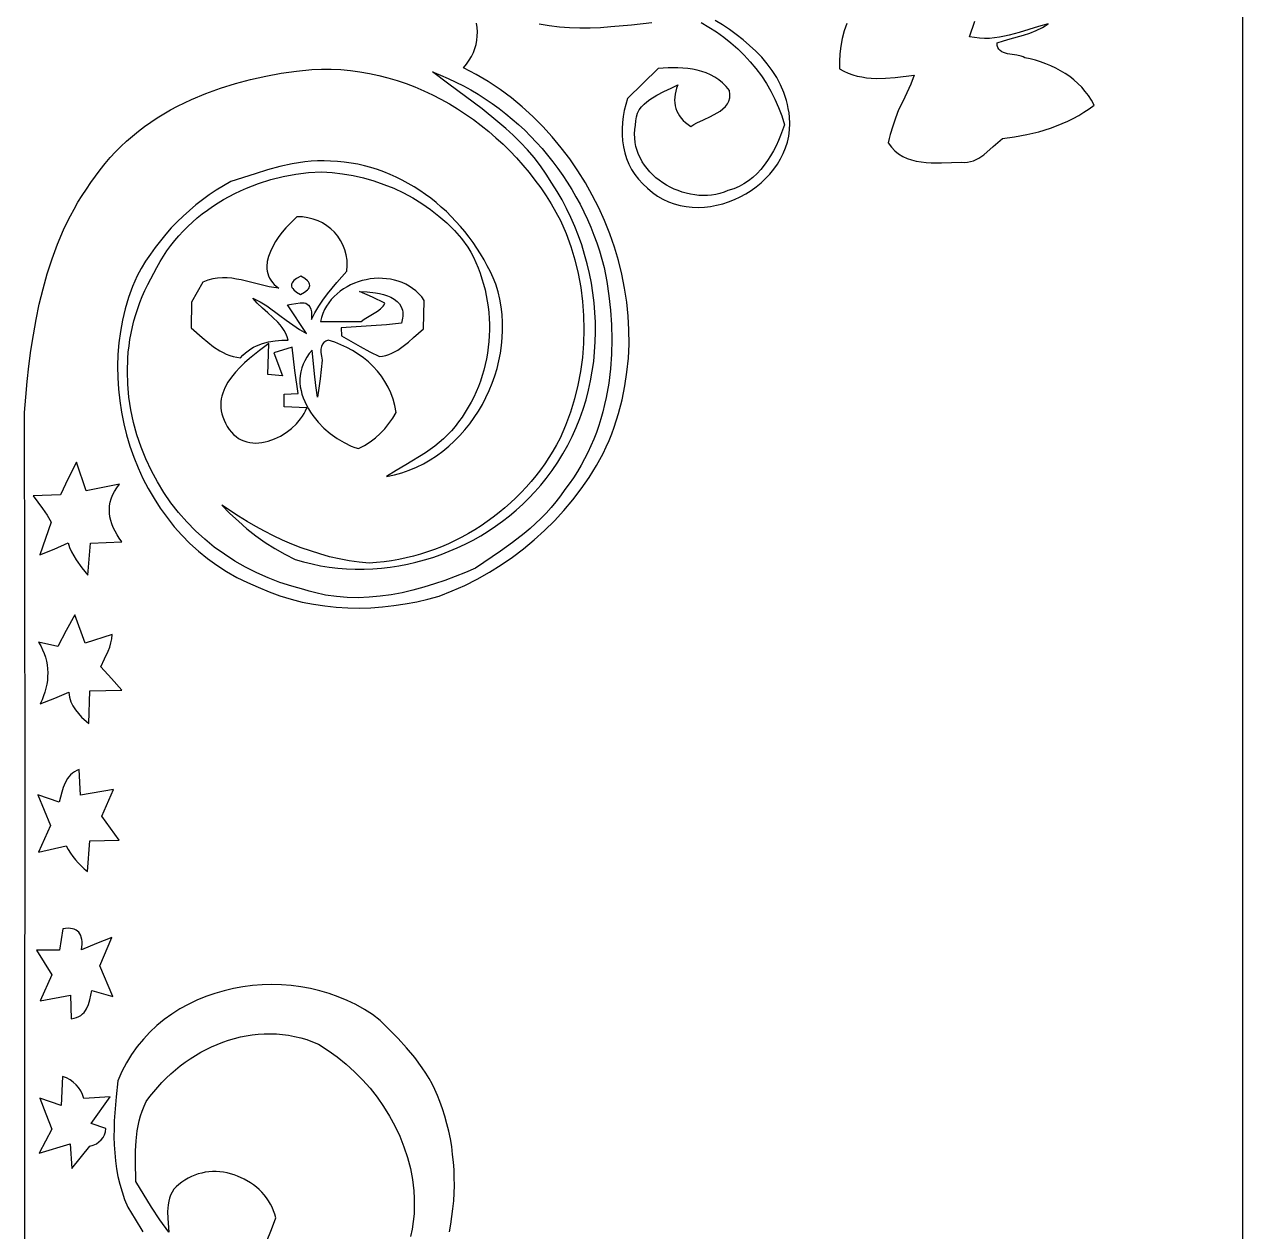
# Model space of a CAD drawing. Header units: inches. Extents: x 0.38 to 4.38, y 4.27 to 8.27.
# Drawn here: x 3.117 to 4.375, y 5.871 to 7.118 of the extents above; entities that cross this region are included whole.
import ezdxf

# ---------------------------------------------------------------- set-up
doc = ezdxf.new("R2010")
doc.units = ezdxf.units.IN
doc.header["$LTSCALE"] = 0.03937
doc.header["$MEASUREMENT"] = 0
doc.layers.add('Large', color=18, linetype='Continuous', true_color=0x000000)

msp = doc.modelspace()

# ---------------------------------------------------------------- linework, layer by layer
at = {"layer": 'Large'}
for points in [[(3.8158, 7.1195), (3.8239, 7.1149), (3.8317, 7.1099), (3.8393, 7.1045), (3.8466, 7.0987), (3.8536, 7.0925), (3.8603, 7.086), (3.8666, 7.0792), (3.8725, 7.072), (3.8781, 7.0646), (3.8832, 7.0568), (3.8879, 7.0488), (3.8921, 7.0405), (3.8959, 7.0319), (3.8991, 7.0231), (3.9018, 7.0141), (3.8978, 7.0031), (3.8956, 6.9977), (3.8932, 6.9924), (3.8905, 6.9871), (3.8876, 6.982), (3.8845, 6.977), (3.8811, 6.9723), (3.8775, 6.9678), (3.8736, 6.9636), (3.8694, 6.9597), (3.8649, 6.9562), (3.8601, 6.953), (3.855, 6.9502), (3.8495, 6.948), (3.8436, 6.9461), (3.8395, 6.9445), (3.8353, 6.9432), (3.8311, 6.9422), (3.8267, 6.9415), (3.8224, 6.9411), (3.818, 6.941), (3.8136, 6.9411), (3.8092, 6.9416), (3.8048, 6.9423), (3.8005, 6.9433), (3.7962, 6.9445), (3.792, 6.946), (3.7879, 6.9477), (3.7839, 6.9496), (3.78, 6.9517), (3.7762, 6.9541), (3.7726, 6.9567), (3.7692, 6.9594), (3.7659, 6.9624), (3.7629, 6.9655), (3.7601, 6.9688), (3.7575, 6.9722), (3.7551, 6.9758), (3.7531, 6.9796), (3.7513, 6.9834), (3.7498, 6.9874), (3.7486, 6.9916), (3.7478, 6.9958), (3.7473, 7.0002), (3.7472, 7.0046), (3.7475, 7.0092), (3.7481, 7.0138), (3.7483, 7.0182), (3.749, 7.0222), (3.7503, 7.0259), (3.752, 7.0293), (3.7543, 7.0324), (3.7569, 7.0352), (3.7598, 7.0378), (3.763, 7.0402), (3.77, 7.0445), (3.7774, 7.0483), (3.7848, 7.0518), (3.7918, 7.0552), (3.7906, 7.052), (3.7897, 7.0488), (3.7891, 7.0457), (3.7887, 7.0426), (3.7885, 7.0396), (3.7887, 7.0366), (3.7891, 7.0337), (3.7898, 7.0309), (3.7907, 7.0282), (3.792, 7.0256), (3.7935, 7.0231), (3.7953, 7.0207), (3.7974, 7.0184), (3.7998, 7.0163), (3.8025, 7.0143), (3.8054, 7.0124), (3.8082, 7.0143), (3.8114, 7.016), (3.8183, 7.0193), (3.8255, 7.0226), (3.8324, 7.0262), (3.8356, 7.0282), (3.8384, 7.0304), (3.8409, 7.0328), (3.843, 7.0355), (3.8445, 7.0385), (3.8454, 7.0418), (3.8456, 7.0454), (3.8451, 7.0495), (3.8417, 7.0537), (3.838, 7.0574), (3.8341, 7.0606), (3.83, 7.0633), (3.8257, 7.0657), (3.8212, 7.0676), (3.8166, 7.0692), (3.8118, 7.0704), (3.8069, 7.0714), (3.802, 7.0721), (3.7919, 7.0727), (3.7817, 7.0727), (3.7716, 7.0722), (3.7399, 7.0411), (3.738, 7.035), (3.7365, 7.0289), (3.7354, 7.0226), (3.7346, 7.0163), (3.7342, 7.01), (3.7343, 7.0037), (3.7348, 6.9974), (3.7357, 6.9913), (3.7371, 6.9852), (3.7389, 6.9793), (3.7412, 6.9735), (3.744, 6.968), (3.7473, 6.9627), (3.7512, 6.9577), (3.7556, 6.953), (3.7605, 6.9486), (3.7655, 6.9442), (3.7709, 6.9404), (3.7764, 6.9371), (3.7821, 6.9344), (3.788, 6.9323), (3.7941, 6.9306), (3.8003, 6.9295), (3.8065, 6.9288), (3.8128, 6.9287), (3.8192, 6.929), (3.8255, 6.9297), (3.8318, 6.9309), (3.8381, 6.9325), (3.8442, 6.9345), (3.8503, 6.9369), (3.8561, 6.9396), (3.8619, 6.9427), (3.8674, 6.9462), (3.8727, 6.95), (3.8777, 6.9541), (3.8824, 6.9585), (3.8868, 6.9631), (3.8909, 6.9681), (3.8946, 6.9732), (3.8979, 6.9787), (3.9007, 6.9843), (3.9031, 6.9902), (3.905, 6.9962), (3.9064, 7.0024), (3.9072, 7.0088), (3.9074, 7.0153), (3.907, 7.0219), (3.9066, 7.0264), (3.9059, 7.0307), (3.9051, 7.035), (3.904, 7.0392), (3.9013, 7.0474), (3.8979, 7.0553), (3.8939, 7.0628), (3.8892, 7.0701), (3.884, 7.077), (3.8784, 7.0837), (3.8723, 7.09), (3.8659, 7.096), (3.8592, 7.1018), (3.8522, 7.1072), (3.8451, 7.1124), (3.8378, 7.1172), (3.8305, 7.1218)], [(3.9662, 7.1186), (3.9637, 7.1109), (3.9616, 7.103), (3.9601, 7.0952), (3.9591, 7.0873), (3.9586, 7.0795), (3.9587, 7.0719), (3.9632, 7.0695), (3.9678, 7.0674), (3.9724, 7.0657), (3.9771, 7.0644), (3.9819, 7.0634), (3.9867, 7.0626), (3.9916, 7.0621), (3.9965, 7.0619), (4.0063, 7.062), (4.0162, 7.0628), (4.036, 7.0652), (4.0323, 7.056), (4.0284, 7.047), (4.0242, 7.038), (4.0196, 7.0293), (4.0166, 7.021), (4.0137, 7.0126), (4.011, 7.0041), (4.0099, 6.9998), (4.009, 6.9955), (4.0123, 6.991), (4.0158, 6.9871), (4.0198, 6.9839), (4.024, 6.9813), (4.0285, 6.9793), (4.0331, 6.9777), (4.038, 6.9765), (4.0431, 6.9757), (4.0482, 6.9751), (4.0535, 6.9749), (4.064, 6.9749), (4.0744, 6.9752), (4.0844, 6.9755), (4.0878, 6.9752), (4.091, 6.9754), (4.0941, 6.976), (4.097, 6.9769), (4.0998, 6.9781), (4.1026, 6.9796), (4.1077, 6.9831), (4.1174, 6.9915), (4.1222, 6.9958), (4.127, 6.9998), (4.1395, 7.0015), (4.1521, 7.0039), (4.1645, 7.0069), (4.1767, 7.0107), (4.1827, 7.0128), (4.1886, 7.0152), (4.1944, 7.0178), (4.2001, 7.0206), (4.2057, 7.0237), (4.2111, 7.027), (4.2164, 7.0305), (4.2216, 7.0343), (4.2189, 7.0393), (4.2159, 7.0441), (4.2125, 7.0485), (4.2089, 7.0527), (4.205, 7.0567), (4.2008, 7.0603), (4.1964, 7.0638), (4.1918, 7.0669), (4.187, 7.0698), (4.182, 7.0725), (4.1769, 7.0749), (4.1717, 7.077), (4.1664, 7.0789), (4.1611, 7.0806), (4.1556, 7.0821), (4.1502, 7.0833), (4.1484, 7.0842), (4.1464, 7.0849), (4.1419, 7.0859), (4.1371, 7.0866), (4.1323, 7.0873), (4.1301, 7.0879), (4.128, 7.0885), (4.1262, 7.0894), (4.1245, 7.0906), (4.1232, 7.092), (4.1222, 7.0938), (4.1216, 7.0959), (4.1215, 7.0985), (4.1282, 7.1007), (4.135, 7.1027), (4.1487, 7.1065), (4.1554, 7.1087), (4.1619, 7.1113), (4.1682, 7.1145), (4.1712, 7.1163), (4.1742, 7.1184), (4.1641, 7.1156), (4.1541, 7.1125), (4.1441, 7.1094), (4.1341, 7.1066), (4.129, 7.1054), (4.1239, 7.1045), (4.1188, 7.1037), (4.1137, 7.1033), (4.1085, 7.1031), (4.1033, 7.1034), (4.0981, 7.104), (4.0928, 7.105), (4.0986, 7.121)], [(3.1171, 5.6394), (3.1174, 5.9985), (3.1178, 6.3576), (3.1177, 6.5372), (3.1173, 6.7168), (3.1186, 6.7327), (3.1201, 6.7488), (3.1218, 6.7648), (3.1239, 6.7809), (3.1264, 6.797), (3.1292, 6.813), (3.1325, 6.8289), (3.1363, 6.8446), (3.1407, 6.8602), (3.1457, 6.8755), (3.1513, 6.8906), (3.1576, 6.9054), (3.161, 6.9127), (3.1646, 6.9199), (3.1684, 6.927), (3.1724, 6.934), (3.1766, 6.9409), (3.1811, 6.9476), (3.1857, 6.9543), (3.1906, 6.9609), (3.1954, 6.9675), (3.2004, 6.9739), (3.2057, 6.9801), (3.2111, 6.986), (3.2167, 6.9917), (3.2226, 6.9971), (3.2286, 7.0024), (3.2348, 7.0074), (3.2411, 7.0122), (3.2476, 7.0168), (3.2543, 7.0212), (3.2611, 7.0254), (3.268, 7.0294), (3.2751, 7.0332), (3.2823, 7.0368), (3.2895, 7.0402), (3.3044, 7.0464), (3.3196, 7.0519), (3.335, 7.0567), (3.3507, 7.0608), (3.3665, 7.0643), (3.3823, 7.0672), (3.3982, 7.0694), (3.414, 7.0711), (3.424, 7.0715), (3.434, 7.0715), (3.4439, 7.071), (3.4537, 7.0701), (3.4635, 7.0688), (3.4733, 7.0671), (3.4829, 7.065), (3.4924, 7.0626), (3.5019, 7.0598), (3.5112, 7.0566), (3.5204, 7.0531), (3.5295, 7.0492), (3.5384, 7.045), (3.5472, 7.0405), (3.5559, 7.0357), (3.5644, 7.0305), (3.5727, 7.0251), (3.5808, 7.0194), (3.5887, 7.0134), (3.5965, 7.0072), (3.604, 7.0007), (3.6113, 6.994), (3.6184, 6.987), (3.6253, 6.9798), (3.6319, 6.9724), (3.6382, 6.9648), (3.6443, 6.9569), (3.6502, 6.9489), (3.6557, 6.9407), (3.661, 6.9324), (3.666, 6.9239), (3.6707, 6.9152), (3.6764, 6.9019), (3.6813, 6.8883), (3.6855, 6.8744), (3.6889, 6.8603), (3.6915, 6.846), (3.6934, 6.8317), (3.6945, 6.8172), (3.6949, 6.8027), (3.6945, 6.7882), (3.6933, 6.7737), (3.6913, 6.7594), (3.6886, 6.7451), (3.6852, 6.7311), (3.6809, 6.7172), (3.6759, 6.7036), (3.6732, 6.6969), (3.6702, 6.6903), (3.6666, 6.6835), (3.6627, 6.6769), (3.6587, 6.6703), (3.6544, 6.6639), (3.6499, 6.6577), (3.6452, 6.6516), (3.6403, 6.6457), (3.6352, 6.6399), (3.63, 6.6343), (3.6245, 6.6288), (3.6189, 6.6235), (3.6132, 6.6184), (3.6072, 6.6135), (3.6012, 6.6088), (3.5949, 6.6043), (3.5886, 6.5999), (3.5821, 6.5958), (3.5755, 6.5919), (3.5687, 6.5882), (3.5619, 6.5847), (3.5549, 6.5814), (3.5478, 6.5783), (3.5407, 6.5755), (3.5334, 6.573), (3.5261, 6.5706), (3.5187, 6.5685), (3.5112, 6.5667), (3.5037, 6.5651), (3.4961, 6.5638), (3.4885, 6.5627), (3.4808, 6.5619), (3.4731, 6.5614), (3.4627, 6.5624), (3.4524, 6.5638), (3.4422, 6.5657), (3.4322, 6.568), (3.4223, 6.5708), (3.4124, 6.5739), (3.4027, 6.5773), (3.3931, 6.5811), (3.3837, 6.5852), (3.3743, 6.5896), (3.3651, 6.5943), (3.356, 6.5993), (3.347, 6.6044), (3.3382, 6.6098), (3.3209, 6.6211), (3.3293, 6.6127), (3.338, 6.6047), (3.3469, 6.5969), (3.3562, 6.5896), (3.3658, 6.5827), (3.3757, 6.5763), (3.386, 6.5705), (3.3967, 6.5652), (3.4054, 6.5627), (3.4142, 6.5605), (3.423, 6.5587), (3.4319, 6.5572), (3.4409, 6.5562), (3.4498, 6.5555), (3.4588, 6.5551), (3.4679, 6.5551), (3.4769, 6.5555), (3.4858, 6.5562), (3.4948, 6.5572), (3.5037, 6.5586), (3.5126, 6.5603), (3.5214, 6.5623), (3.5302, 6.5647), (3.5388, 6.5673), (3.5474, 6.5703), (3.5558, 6.5736), (3.5641, 6.5772), (3.5723, 6.581), (3.5804, 6.5852), (3.5883, 6.5897), (3.596, 6.5944), (3.6035, 6.5994), (3.6109, 6.6047), (3.618, 6.6102), (3.6249, 6.616), (3.6316, 6.6221), (3.6381, 6.6284), (3.6443, 6.6349), (3.6502, 6.6417), (3.6559, 6.6488), (3.6621, 6.657), (3.6679, 6.6655), (3.6732, 6.6742), (3.6782, 6.6831), (3.6827, 6.6922), (3.6869, 6.7014), (3.6907, 6.7108), (3.694, 6.7204), (3.697, 6.73), (3.6995, 6.7398), (3.7017, 6.7497), (3.7035, 6.7596), (3.7049, 6.7696), (3.7059, 6.7797), (3.7066, 6.7898), (3.7068, 6.7999), (3.7067, 6.8101), (3.7062, 6.8202), (3.7054, 6.8303), (3.7042, 6.8404), (3.7026, 6.8504), (3.7006, 6.8604), (3.6983, 6.8703), (3.6956, 6.8802), (3.6926, 6.8899), (3.6892, 6.8995), (3.6855, 6.9089), (3.6814, 6.9183), (3.677, 6.9274), (3.6722, 6.9364), (3.6671, 6.9452), (3.6617, 6.9538), (3.656, 6.963), (3.6499, 6.9718), (3.6434, 6.9801), (3.6366, 6.9881), (3.6293, 6.9958), (3.6218, 7.0032), (3.6141, 7.0103), (3.6061, 7.0172), (3.5896, 7.0305), (3.5726, 7.0433), (3.5555, 7.0559), (3.5386, 7.0686), (3.5468, 7.0653), (3.5548, 7.0619), (3.5627, 7.0581), (3.5705, 7.0542), (3.5782, 7.05), (3.5857, 7.0455), (3.593, 7.0408), (3.6002, 7.0359), (3.6072, 7.0308), (3.6141, 7.0255), (3.6208, 7.0199), (3.6273, 7.0142), (3.6337, 7.0083), (3.6398, 7.0021), (3.6458, 6.9958), (3.6516, 6.9894), (3.6572, 6.9827), (3.6626, 6.9759), (3.6679, 6.9689), (3.6729, 6.9618), (3.6777, 6.9546), (3.6823, 6.9472), (3.6866, 6.9396), (3.6908, 6.932), (3.6947, 6.9242), (3.6984, 6.9163), (3.7019, 6.9083), (3.7052, 6.9002), (3.7082, 6.892), (3.7109, 6.8837), (3.7134, 6.8753), (3.7157, 6.8668), (3.7184, 6.8522), (3.7206, 6.8374), (3.7222, 6.8225), (3.7232, 6.8074), (3.7236, 6.7923), (3.7232, 6.7772), (3.7222, 6.7621), (3.7204, 6.7471), (3.7178, 6.7323), (3.7162, 6.725), (3.7144, 6.7177), (3.7124, 6.7105), (3.7101, 6.7034), (3.7077, 6.6963), (3.705, 6.6894), (3.7021, 6.6825), (3.699, 6.6757), (3.6956, 6.669), (3.692, 6.6624), (3.6881, 6.656), (3.684, 6.6496), (3.6797, 6.6434), (3.6751, 6.6374), (3.6707, 6.6309), (3.666, 6.6247), (3.6611, 6.6188), (3.6559, 6.613), (3.6505, 6.6075), (3.6449, 6.6022), (3.6392, 6.5971), (3.6333, 6.5921), (3.6211, 6.5826), (3.6086, 6.5736), (3.5829, 6.5563), (3.5725, 6.5518), (3.5619, 6.5476), (3.5512, 6.5435), (3.5404, 6.5398), (3.5294, 6.5364), (3.5183, 6.5334), (3.5071, 6.5308), (3.4958, 6.5287), (3.4846, 6.5271), (3.4732, 6.5261), (3.4619, 6.5256), (3.4505, 6.5259), (3.4392, 6.5268), (3.4279, 6.5284), (3.4167, 6.5309), (3.4111, 6.5324), (3.4055, 6.5341), (3.3931, 6.5374), (3.3808, 6.5414), (3.3688, 6.546), (3.357, 6.5512), (3.3455, 6.5571), (3.3344, 6.5635), (3.3236, 6.5705), (3.3132, 6.578), (3.3033, 6.5861), (3.2938, 6.5948), (3.2848, 6.6039), (3.2763, 6.6135), (3.2684, 6.6237), (3.2611, 6.6343), (3.2544, 6.6453), (3.2484, 6.6568), (3.2426, 6.6689), (3.2376, 6.6812), (3.2333, 6.6939), (3.2298, 6.7067), (3.227, 6.7197), (3.225, 6.7328), (3.2238, 6.746), (3.2235, 6.7593), (3.2239, 6.7725), (3.2244, 6.7791), (3.2252, 6.7856), (3.2261, 6.7922), (3.2273, 6.7987), (3.2286, 6.8052), (3.2302, 6.8116), (3.232, 6.818), (3.2341, 6.8243), (3.2363, 6.8306), (3.2388, 6.8368), (3.2415, 6.8429), (3.2444, 6.849), (3.2475, 6.8549), (3.2509, 6.8608), (3.2539, 6.8668), (3.2572, 6.8727), (3.2606, 6.8784), (3.2643, 6.8839), (3.2682, 6.8892), (3.2724, 6.8944), (3.2766, 6.8994), (3.2811, 6.9043), (3.2858, 6.909), (3.2906, 6.9135), (3.2956, 6.9178), (3.3007, 6.9219), (3.306, 6.9259), (3.3114, 6.9297), (3.317, 6.9333), (3.3227, 6.9367), (3.3284, 6.94), (3.3343, 6.943), (3.3403, 6.9459), (3.3464, 6.9486), (3.3588, 6.9534), (3.3715, 6.9574), (3.3844, 6.9606), (3.3975, 6.9631), (3.4106, 6.9648), (3.4238, 6.9656), (3.4348, 6.9648), (3.4456, 6.9635), (3.4565, 6.9616), (3.4672, 6.9591), (3.4778, 6.9561), (3.4882, 6.9525), (3.4984, 6.9484), (3.5084, 6.9437), (3.5181, 6.9385), (3.5275, 6.9328), (3.5365, 6.9266), (3.5451, 6.9198), (3.5533, 6.9126), (3.5611, 6.9048), (3.5683, 6.8966), (3.5751, 6.8878), (3.578, 6.8826), (3.5807, 6.8773), (3.5832, 6.8719), (3.5855, 6.8664), (3.5876, 6.8608), (3.5895, 6.8551), (3.5912, 6.8494), (3.5927, 6.8436), (3.5939, 6.8378), (3.595, 6.8319), (3.5959, 6.826), (3.5965, 6.82), (3.5969, 6.814), (3.5972, 6.8081), (3.5972, 6.8021), (3.597, 6.7961), (3.5966, 6.7901), (3.596, 6.7842), (3.5952, 6.7782), (3.5941, 6.7723), (3.5929, 6.7665), (3.5915, 6.7607), (3.5898, 6.755), (3.5879, 6.7493), (3.5859, 6.7437), (3.5836, 6.7382), (3.5811, 6.7328), (3.5784, 6.7275), (3.5754, 6.7223), (3.5723, 6.7172), (3.569, 6.7122), (3.5654, 6.7074), (3.5619, 6.7025), (3.5581, 6.698), (3.5541, 6.6937), (3.5499, 6.6897), (3.5454, 6.6859), (3.5409, 6.6822), (3.5313, 6.6754), (3.5111, 6.663), (3.501, 6.6569), (3.4911, 6.6507), (3.4991, 6.6524), (3.5069, 6.6546), (3.5145, 6.6573), (3.5219, 6.6604), (3.5291, 6.664), (3.536, 6.6679), (3.5426, 6.6723), (3.549, 6.677), (3.5552, 6.682), (3.561, 6.6874), (3.5666, 6.693), (3.5719, 6.699), (3.5769, 6.7052), (3.5816, 6.7117), (3.586, 6.7184), (3.59, 6.7253), (3.5937, 6.7324), (3.5971, 6.7397), (3.6001, 6.7472), (3.6028, 6.7547), (3.6051, 6.7624), (3.607, 6.7702), (3.6086, 6.7781), (3.6097, 6.786), (3.6105, 6.794), (3.6108, 6.802), (3.6108, 6.81), (3.6103, 6.818), (3.6094, 6.8259), (3.608, 6.8338), (3.6062, 6.8416), (3.6039, 6.8493), (3.6012, 6.8558), (3.5983, 6.8621), (3.5951, 6.8684), (3.5917, 6.8746), (3.5882, 6.8807), (3.5844, 6.8866), (3.5804, 6.8924), (3.5763, 6.8981), (3.5719, 6.9037), (3.5674, 6.9091), (3.5627, 6.9143), (3.5579, 6.9194), (3.5528, 6.9244), (3.5476, 6.9291), (3.5423, 6.9337), (3.5368, 6.9381), (3.5312, 6.9422), (3.5254, 6.9462), (3.5195, 6.95), (3.5135, 6.9535), (3.5073, 6.9569), (3.5011, 6.96), (3.4947, 6.9628), (3.4882, 6.9654), (3.4816, 6.9678), (3.4749, 6.9699), (3.4682, 6.9717), (3.4613, 6.9732), (3.4544, 6.9745), (3.4474, 6.9755), (3.4403, 6.9761), (3.4332, 6.9765), (3.4265, 6.9768), (3.4199, 6.9768), (3.4133, 6.9764), (3.4067, 6.9758), (3.4002, 6.9749), (3.3937, 6.9737), (3.3808, 6.9709), (3.368, 6.9674), (3.3553, 6.9635), (3.3302, 6.9554), (3.3226, 6.9511), (3.3152, 6.9465), (3.3079, 6.9416), (3.3009, 6.9365), (3.2941, 6.9312), (3.2874, 6.9256), (3.281, 6.9198), (3.2748, 6.9137), (3.2688, 6.9075), (3.2631, 6.901), (3.2575, 6.8943), (3.2522, 6.8874), (3.2472, 6.8804), (3.2423, 6.8731), (3.2378, 6.8657), (3.2334, 6.8581), (3.2288, 6.847), (3.2247, 6.8356), (3.2213, 6.8241), (3.2185, 6.8124), (3.2163, 6.8006), (3.2147, 6.7888), (3.2137, 6.7768), (3.2133, 6.7648), (3.2135, 6.7528), (3.2142, 6.7409), (3.2155, 6.7289), (3.2173, 6.7171), (3.2197, 6.7053), (3.2226, 6.6937), (3.226, 6.6822), (3.23, 6.6709), (3.2345, 6.6598), (3.2395, 6.6489), (3.245, 6.6383), (3.251, 6.628), (3.2574, 6.618), (3.2644, 6.6083), (3.2718, 6.599), (3.2797, 6.5901), (3.288, 6.5817), (3.2968, 6.5737), (3.3061, 6.5661), (3.3157, 6.5591), (3.3258, 6.5526), (3.3364, 6.5466), (3.3473, 6.5413), (3.3586, 6.5365), (3.3697, 6.5318), (3.381, 6.5277), (3.3924, 6.5241), (3.4039, 6.5212), (3.4156, 6.5189), (3.4273, 6.5171), (3.4391, 6.5159), (3.451, 6.5152), (3.4629, 6.515), (3.4748, 6.5153), (3.4867, 6.5162), (3.4986, 6.5175), (3.5104, 6.5193), (3.5222, 6.5215), (3.5338, 6.5242), (3.5454, 6.5273), (3.5587, 6.5326), (3.5718, 6.5384), (3.5847, 6.5449), (3.5972, 6.5519), (3.6093, 6.5595), (3.6211, 6.5676), (3.6326, 6.5762), (3.6436, 6.5854), (3.6542, 6.595), (3.6644, 6.6051), (3.6741, 6.6156), (3.6833, 6.6266), (3.692, 6.638), (3.7001, 6.6498), (3.7077, 6.662), (3.7147, 6.6745), (3.7179, 6.6813), (3.7208, 6.6881), (3.7236, 6.695), (3.7261, 6.7019), (3.7306, 6.7159), (3.7343, 6.73), (3.7372, 6.7443), (3.7393, 6.7586), (3.7407, 6.7731), (3.7414, 6.7876), (3.7413, 6.8021), (3.7405, 6.8165), (3.739, 6.831), (3.7368, 6.8453), (3.7339, 6.8596), (3.7304, 6.8737), (3.7263, 6.8877), (3.7215, 6.9015), (3.7161, 6.9151), (3.7101, 6.9284), (3.7035, 6.9414), (3.6963, 6.9542), (3.6886, 6.9666), (3.6803, 6.9787), (3.6715, 6.9903), (3.6621, 7.0016), (3.6523, 7.0124), (3.642, 7.0227), (3.6312, 7.0325), (3.6199, 7.0418), (3.6082, 7.0505), (3.596, 7.0586), (3.5835, 7.0661), (3.5705, 7.073), (3.5737, 7.0767), (3.5765, 7.0806), (3.5788, 7.0845), (3.5808, 7.0886), (3.5823, 7.0928), (3.5835, 7.097), (3.5843, 7.1013), (3.5847, 7.1056), (3.5848, 7.11), (3.5846, 7.1144), (3.584, 7.1188)], [(3.6485, 7.1184), (3.659, 7.1165), (3.6695, 7.1152), (3.6801, 7.1144), (3.6907, 7.1141), (3.7013, 7.1142), (3.7119, 7.1146), (3.7225, 7.1154), (3.7438, 7.1174), (3.7651, 7.1198)], [(3.5559, 5.8709), (3.5574, 5.8788), (3.5586, 5.8867), (3.5596, 5.8947), (3.5604, 5.9027), (3.5608, 5.9107), (3.5611, 5.9188), (3.561, 5.9268), (3.5607, 5.9348), (3.5602, 5.9428), (3.5593, 5.9508), (3.5583, 5.9588), (3.5569, 5.9667), (3.5553, 5.9746), (3.5534, 5.9824), (3.5512, 5.9902), (3.5487, 5.9979), (3.546, 6.0055), (3.5436, 6.0117), (3.5409, 6.0177), (3.538, 6.0235), (3.5349, 6.0292), (3.5315, 6.0348), (3.5278, 6.0402), (3.5201, 6.0507), (3.5117, 6.0607), (3.5029, 6.0704), (3.4846, 6.0891), (3.4765, 6.0951), (3.4681, 6.1005), (3.4594, 6.1054), (3.4504, 6.1098), (3.4412, 6.1136), (3.4318, 6.1169), (3.4222, 6.1198), (3.4125, 6.1221), (3.4026, 6.1239), (3.3927, 6.1251), (3.3827, 6.1259), (3.3726, 6.1261), (3.3626, 6.1259), (3.3526, 6.1251), (3.3427, 6.1238), (3.3329, 6.1221), (3.3232, 6.1198), (3.3137, 6.117), (3.3043, 6.1138), (3.2952, 6.11), (3.2863, 6.1057), (3.2777, 6.101), (3.2694, 6.0957), (3.2614, 6.09), (3.2538, 6.0838), (3.2467, 6.0771), (3.2399, 6.0699), (3.2336, 6.0622), (3.2278, 6.054), (3.2225, 6.0454), (3.2178, 6.0363), (3.2137, 6.0267), (3.2118, 6.0103), (3.2104, 5.9938), (3.2099, 5.9855), (3.2097, 5.9772), (3.2096, 5.9689), (3.2098, 5.9606), (3.2103, 5.9524), (3.2111, 5.9442), (3.2122, 5.936), (3.2137, 5.928), (3.2156, 5.9199), (3.2179, 5.912), (3.2206, 5.9041), (3.2238, 5.8964), (3.2314, 5.8837), (3.2394, 5.8707)], [(3.3671, 5.8606), (3.3723, 5.8732), (3.3768, 5.8852), (3.3757, 5.8889), (3.3744, 5.8926), (3.3729, 5.8961), (3.3712, 5.8995), (3.3692, 5.9027), (3.367, 5.9059), (3.3647, 5.9089), (3.3622, 5.9117), (3.3595, 5.9144), (3.3567, 5.9169), (3.3537, 5.9193), (3.3506, 5.9214), (3.344, 5.9253), (3.3371, 5.9284), (3.3336, 5.9297), (3.33, 5.9308), (3.3263, 5.9316), (3.3226, 5.9323), (3.3189, 5.9327), (3.3151, 5.933), (3.3114, 5.933), (3.3076, 5.9327), (3.3039, 5.9323), (3.3003, 5.9315), (3.2966, 5.9306), (3.2931, 5.9294), (3.2896, 5.9279), (3.2861, 5.9262), (3.2828, 5.9242), (3.2796, 5.9219), (3.2764, 5.9198), (3.2737, 5.9174), (3.2714, 5.9147), (3.2695, 5.9119), (3.2681, 5.9088), (3.2669, 5.9056), (3.2661, 5.9023), (3.2655, 5.8988), (3.265, 5.8917), (3.2651, 5.8844), (3.2662, 5.8704), (3.2571, 5.8831), (3.2485, 5.8961), (3.2322, 5.9226), (3.2318, 5.9437), (3.2319, 5.9543), (3.2324, 5.9648), (3.2336, 5.9752), (3.2345, 5.9804), (3.2356, 5.9855), (3.237, 5.9905), (3.2387, 5.9955), (3.2406, 6.0004), (3.2429, 6.0053), (3.2467, 6.0104), (3.2506, 6.0154), (3.2548, 6.0203), (3.2591, 6.025), (3.2636, 6.0295), (3.2682, 6.0339), (3.273, 6.0381), (3.278, 6.0421), (3.2831, 6.0459), (3.2883, 6.0496), (3.2937, 6.053), (3.2992, 6.0562), (3.3048, 6.0592), (3.3104, 6.0619), (3.3162, 6.0644), (3.3221, 6.0667), (3.328, 6.0688), (3.334, 6.0705), (3.3401, 6.0721), (3.3462, 6.0733), (3.3524, 6.0743), (3.3586, 6.0749), (3.3648, 6.0753), (3.3711, 6.0754), (3.3773, 6.0752), (3.3836, 6.0747), (3.3899, 6.0738), (3.3961, 6.0726), (3.4024, 6.0711), (3.4086, 6.0693), (3.4147, 6.0671), (3.4209, 6.0645), (3.4307, 6.0582), (3.4402, 6.0514), (3.4493, 6.044), (3.458, 6.0361), (3.4662, 6.0278), (3.474, 6.019), (3.4812, 6.0099), (3.488, 6.0003), (3.4941, 5.9904), (3.4997, 5.9801), (3.5047, 5.9696), (3.509, 5.9587), (3.5126, 5.9476), (3.5156, 5.9363), (3.5178, 5.9248), (3.5192, 5.9132), (3.5197, 5.9052), (3.5197, 5.8972), (3.5194, 5.8893), (3.5186, 5.8814), (3.5174, 5.8736), (3.5159, 5.8658)]]:
    msp.add_lwpolyline(points, dxfattribs=at)
for points in [[(3.4501, 6.8629), (3.4504, 6.8687), (3.4502, 6.8743), (3.4493, 6.8798), (3.4479, 6.885), (3.446, 6.8899), (3.4436, 6.8946), (3.4407, 6.899), (3.4374, 6.903), (3.4336, 6.9066), (3.4295, 6.9098), (3.425, 6.9126), (3.4203, 6.9149), (3.4152, 6.9167), (3.4099, 6.918), (3.4043, 6.9188), (3.3985, 6.9189), (3.3948, 6.9156), (3.391, 6.9119), (3.3871, 6.9077), (3.3834, 6.9033), (3.3798, 6.8985), (3.3765, 6.8936), (3.3735, 6.8885), (3.3711, 6.8833), (3.3692, 6.8781), (3.3679, 6.8729), (3.3674, 6.8678), (3.3675, 6.8652), (3.3678, 6.8628), (3.3683, 6.8603), (3.3691, 6.858), (3.3702, 6.8557), (3.3715, 6.8534), (3.3731, 6.8513), (3.375, 6.8492), (3.3772, 6.8472), (3.3797, 6.8453), (3.3748, 6.8459), (3.3699, 6.8467), (3.3602, 6.849), (3.3506, 6.8515), (3.3409, 6.8538), (3.3361, 6.8547), (3.3312, 6.8555), (3.3264, 6.8559), (3.3215, 6.856), (3.3166, 6.8556), (3.3116, 6.8549), (3.3066, 6.8535), (3.3015, 6.8516), (3.2896, 6.831), (3.2892, 6.8045), (3.3006, 6.7944), (3.3064, 6.7894), (3.3125, 6.7848), (3.3189, 6.7807), (3.3222, 6.7789), (3.3256, 6.7773), (3.3291, 6.7759), (3.3328, 6.7748), (3.3365, 6.774), (3.3404, 6.7735), (3.3428, 6.7761), (3.3453, 6.7785), (3.348, 6.7806), (3.3508, 6.7825), (3.3536, 6.7842), (3.3566, 6.7857), (3.3628, 6.7881), (3.3693, 6.7898), (3.376, 6.7909), (3.3828, 6.7915), (3.3896, 6.7917), (3.3885, 6.7952), (3.3871, 6.7986), (3.3854, 6.8017), (3.3834, 6.8046), (3.3812, 6.8074), (3.3789, 6.8101), (3.3737, 6.8151), (3.3683, 6.8198), (3.3628, 6.8246), (3.3576, 6.8297), (3.3553, 6.8323), (3.3531, 6.8351), (3.3604, 6.8313), (3.3674, 6.8269), (3.3809, 6.8171), (3.3875, 6.8121), (3.3942, 6.8073), (3.4011, 6.8027), (3.4083, 6.7986), (3.3888, 6.828), (3.393, 6.8287), (3.3974, 6.8296), (3.4018, 6.8303), (3.4038, 6.8303), (3.4058, 6.8302), (3.4076, 6.8297), (3.4092, 6.8289), (3.4106, 6.8277), (3.4118, 6.8259), (3.4128, 6.8237), (3.4134, 6.8208), (3.4137, 6.8173), (3.4136, 6.813), (3.4171, 6.8199), (3.4211, 6.8266), (3.4254, 6.833), (3.43, 6.8393), (3.4398, 6.8513)], [(3.4024, 6.8577), (3.3982, 6.8554), (3.3953, 6.8531), (3.3942, 6.8519), (3.3935, 6.8508), (3.393, 6.8496), (3.3929, 6.8484), (3.393, 6.8472), (3.3934, 6.8461), (3.3942, 6.8449), (3.3952, 6.8437), (3.3981, 6.8413), (3.4022, 6.8389), (3.4063, 6.8412), (3.4093, 6.8435), (3.4103, 6.8447), (3.4111, 6.8458), (3.4115, 6.847), (3.4117, 6.8482), (3.4116, 6.8494), (3.4111, 6.8506), (3.4104, 6.8518), (3.4094, 6.853), (3.4065, 6.8553)], [(3.53, 6.8327), (3.5273, 6.8363), (3.5244, 6.8395), (3.5213, 6.8424), (3.518, 6.845), (3.5145, 6.8473), (3.5109, 6.8493), (3.5071, 6.8511), (3.5032, 6.8525), (3.4992, 6.8536), (3.4951, 6.8545), (3.491, 6.8551), (3.4868, 6.8554), (3.4826, 6.8555), (3.4784, 6.8552), (3.4741, 6.8548), (3.47, 6.854), (3.4658, 6.8531), (3.4618, 6.8518), (3.4578, 6.8503), (3.4539, 6.8486), (3.4502, 6.8467), (3.4466, 6.8445), (3.4431, 6.8421), (3.4399, 6.8395), (3.4368, 6.8366), (3.434, 6.8335), (3.4314, 6.8303), (3.4291, 6.8268), (3.427, 6.8231), (3.4252, 6.8192), (3.4238, 6.8151), (3.4227, 6.8108), (3.4648, 6.811), (3.4679, 6.8133), (3.4713, 6.8154), (3.4783, 6.8194), (3.4817, 6.8215), (3.4848, 6.8238), (3.4874, 6.8266), (3.4885, 6.8282), (3.4894, 6.8299), (3.4764, 6.8359), (3.4632, 6.8417), (3.4711, 6.8414), (3.4796, 6.8405), (3.4838, 6.8398), (3.488, 6.8388), (3.4919, 6.8375), (3.4956, 6.8359), (3.499, 6.834), (3.502, 6.8317), (3.5044, 6.8291), (3.5063, 6.8261), (3.5075, 6.8226), (3.5078, 6.8206), (3.508, 6.8186), (3.5079, 6.8164), (3.5076, 6.8142), (3.5064, 6.8092), (3.4909, 6.8076), (3.4753, 6.8065), (3.4598, 6.8055), (3.4442, 6.8043), (3.4445, 6.796), (3.4639, 6.7849), (3.4737, 6.7796), (3.4836, 6.7746), (3.487, 6.7751), (3.4903, 6.7759), (3.4935, 6.7769), (3.4966, 6.7782), (3.5026, 6.7814), (3.5083, 6.7853), (3.5137, 6.7896), (3.519, 6.7942), (3.5293, 6.8032)], [(3.3997, 6.7366), (3.3965, 6.7604), (3.3935, 6.7842), (3.3746, 6.7786), (3.3835, 6.7549), (3.3683, 6.756), (3.3696, 6.7883), (3.3599, 6.781), (3.3496, 6.7727), (3.3445, 6.7682), (3.3397, 6.7635), (3.3351, 6.7585), (3.3309, 6.7534), (3.3273, 6.7481), (3.3242, 6.7425), (3.3219, 6.7368), (3.3211, 6.7339), (3.3204, 6.731), (3.32, 6.728), (3.3199, 6.7249), (3.32, 6.7218), (3.3203, 6.7187), (3.321, 6.7155), (3.3219, 6.7123), (3.3232, 6.7091), (3.3248, 6.7058), (3.3266, 6.7024), (3.3286, 6.6993), (3.3308, 6.6965), (3.3331, 6.6941), (3.3356, 6.692), (3.3382, 6.6902), (3.341, 6.6887), (3.3438, 6.6875), (3.3468, 6.6866), (3.3498, 6.6859), (3.3529, 6.6856), (3.356, 6.6854), (3.3592, 6.6856), (3.3624, 6.6859), (3.3656, 6.6865), (3.3688, 6.6873), (3.3752, 6.6896), (3.3814, 6.6925), (3.3873, 6.6962), (3.3929, 6.7004), (3.3979, 6.7051), (3.4023, 6.7103), (3.4042, 6.713), (3.406, 6.7158), (3.4075, 6.7187), (3.4088, 6.7216), (3.3853, 6.7229), (3.3853, 6.7357)], [(3.4309, 6.7916), (3.4284, 6.7907), (3.4264, 6.7893), (3.4249, 6.7874), (3.4239, 6.7851), (3.4233, 6.7823), (3.4233, 6.779), (3.4237, 6.7752), (3.4246, 6.7709), (3.4225, 6.7517), (3.4212, 6.7422), (3.4197, 6.7328), (3.418, 6.7449), (3.4166, 6.757), (3.4144, 6.7813), (3.4113, 6.7778), (3.4087, 6.7741), (3.4066, 6.7704), (3.4048, 6.7667), (3.4034, 6.7629), (3.4025, 6.759), (3.4018, 6.7551), (3.4016, 6.7513), (3.4016, 6.7474), (3.402, 6.7435), (3.4027, 6.7396), (3.4037, 6.7357), (3.405, 6.7319), (3.4065, 6.7281), (3.4083, 6.7244), (3.4103, 6.7208), (3.4125, 6.7172), (3.4149, 6.7137), (3.4203, 6.707), (3.4263, 6.7008), (3.4329, 6.6952), (3.4399, 6.6901), (3.4471, 6.6858), (3.4546, 6.6823), (3.4583, 6.6809), (3.462, 6.6797), (3.4682, 6.6829), (3.4741, 6.6866), (3.4795, 6.6907), (3.4845, 6.6952), (3.4892, 6.7001), (3.4935, 6.7054), (3.4974, 6.7111), (3.5009, 6.717), (3.4996, 6.724), (3.4978, 6.7307), (3.4954, 6.7371), (3.4926, 6.7432), (3.4894, 6.749), (3.4857, 6.7544), (3.4816, 6.7596), (3.4771, 6.7645), (3.4723, 6.7691), (3.4672, 6.7733), (3.4617, 6.7772), (3.456, 6.7808), (3.4501, 6.784), (3.4439, 6.7869), (3.4375, 6.7894)], [(3.171, 6.6656), (3.1624, 6.6489), (3.1544, 6.6318), (3.1261, 6.631), (3.1358, 6.6177), (3.1406, 6.6109), (3.1449, 6.6037), (3.133, 6.5698), (3.1477, 6.5759), (3.1622, 6.5824), (3.1637, 6.5776), (3.1657, 6.5731), (3.168, 6.5688), (3.1706, 6.5646), (3.1763, 6.5566), (3.1826, 6.549), (3.1854, 6.5821), (3.2177, 6.5834), (3.2151, 6.5871), (3.2128, 6.5907), (3.2107, 6.5944), (3.2089, 6.5981), (3.2074, 6.6018), (3.2062, 6.6055), (3.2054, 6.6092), (3.2049, 6.6129), (3.2048, 6.6167), (3.205, 6.6204), (3.2057, 6.6242), (3.2067, 6.6279), (3.2082, 6.6316), (3.2101, 6.6354), (3.2125, 6.6391), (3.2153, 6.6428), (3.1809, 6.6361)], [(3.1691, 6.5079), (3.1602, 6.4917), (3.1516, 6.4754), (3.1318, 6.4797), (3.134, 6.4758), (3.1359, 6.4719), (3.1375, 6.468), (3.1388, 6.4641), (3.1398, 6.4602), (3.1405, 6.4562), (3.141, 6.4522), (3.1412, 6.4482), (3.1411, 6.4442), (3.1408, 6.4402), (3.1402, 6.4362), (3.1393, 6.4322), (3.1382, 6.4282), (3.1369, 6.4242), (3.1353, 6.4202), (3.1334, 6.4162), (3.1484, 6.4219), (3.1631, 6.428), (3.1634, 6.4254), (3.1638, 6.4229), (3.1652, 6.4182), (3.1672, 6.4139), (3.1698, 6.4098), (3.1729, 6.406), (3.1762, 6.4024), (3.1835, 6.3957), (3.1847, 6.4293), (3.2178, 6.4301), (3.207, 6.4423), (3.196, 6.4542), (3.1998, 6.4624), (3.2036, 6.4705), (3.2052, 6.4747), (3.2065, 6.479), (3.2073, 6.4833), (3.2076, 6.4878), (3.1797, 6.4786)], [(3.1738, 6.3484), (3.1712, 6.3472), (3.1688, 6.3459), (3.1667, 6.3444), (3.1648, 6.3427), (3.1631, 6.3408), (3.1616, 6.3388), (3.1591, 6.3345), (3.1571, 6.3298), (3.1556, 6.3248), (3.1531, 6.3146), (3.1311, 6.322), (3.1374, 6.3062), (3.144, 6.2905), (3.1315, 6.2627), (3.1602, 6.2693), (3.1623, 6.2655), (3.1647, 6.2619), (3.1672, 6.2584), (3.1699, 6.255), (3.1727, 6.2518), (3.1757, 6.2488), (3.1789, 6.2458), (3.1822, 6.243), (3.1848, 6.2745), (3.215, 6.2754), (3.2061, 6.2878), (3.1971, 6.3002), (3.209, 6.3275), (3.175, 6.3217)], [(3.1761, 6.162), (3.1766, 6.1679), (3.1766, 6.1705), (3.1763, 6.1728), (3.1758, 6.175), (3.1752, 6.1769), (3.1743, 6.1786), (3.1732, 6.1801), (3.1719, 6.1814), (3.1704, 6.1824), (3.1686, 6.1832), (3.1667, 6.1838), (3.1646, 6.1841), (3.1622, 6.1843), (3.1597, 6.1842), (3.1569, 6.1838), (3.1534, 6.1616), (3.1295, 6.1618), (3.1454, 6.1363), (3.1333, 6.1093), (3.1646, 6.1153), (3.1655, 6.0908), (3.1684, 6.0913), (3.171, 6.0921), (3.1733, 6.0931), (3.1753, 6.0943), (3.1771, 6.0958), (3.1787, 6.0974), (3.1801, 6.0992), (3.1813, 6.1012), (3.1832, 6.1055), (3.1847, 6.1102), (3.1868, 6.1201), (3.2083, 6.1137), (3.1951, 6.1454), (3.2072, 6.1746), (3.1916, 6.1685)], [(3.1786, 6.0085), (3.1772, 6.0126), (3.1753, 6.0163), (3.1731, 6.0197), (3.1705, 6.0227), (3.1676, 6.0254), (3.1643, 6.0277), (3.1606, 6.0297), (3.1566, 6.0313), (3.1549, 6.0014), (3.1331, 6.0088), (3.1391, 5.9927), (3.1454, 5.9767), (3.1323, 5.9521), (3.1643, 5.9618), (3.166, 5.9361), (3.1847, 5.9591), (3.1882, 5.9603), (3.1914, 5.9618), (3.1941, 5.9636), (3.1964, 5.9657), (3.1983, 5.9682), (3.1997, 5.971), (3.2007, 5.974), (3.2013, 5.9774), (3.1859, 5.9827), (3.2057, 6.0103)]]:
    msp.add_lwpolyline(points, close=True, dxfattribs=at)
msp.add_open_spline([(4.375, 8.1663), (4.375, 6.5502), (4.375, 4.9341)], degree=2, dxfattribs=at)

doc.saveas('drawing.dxf')
